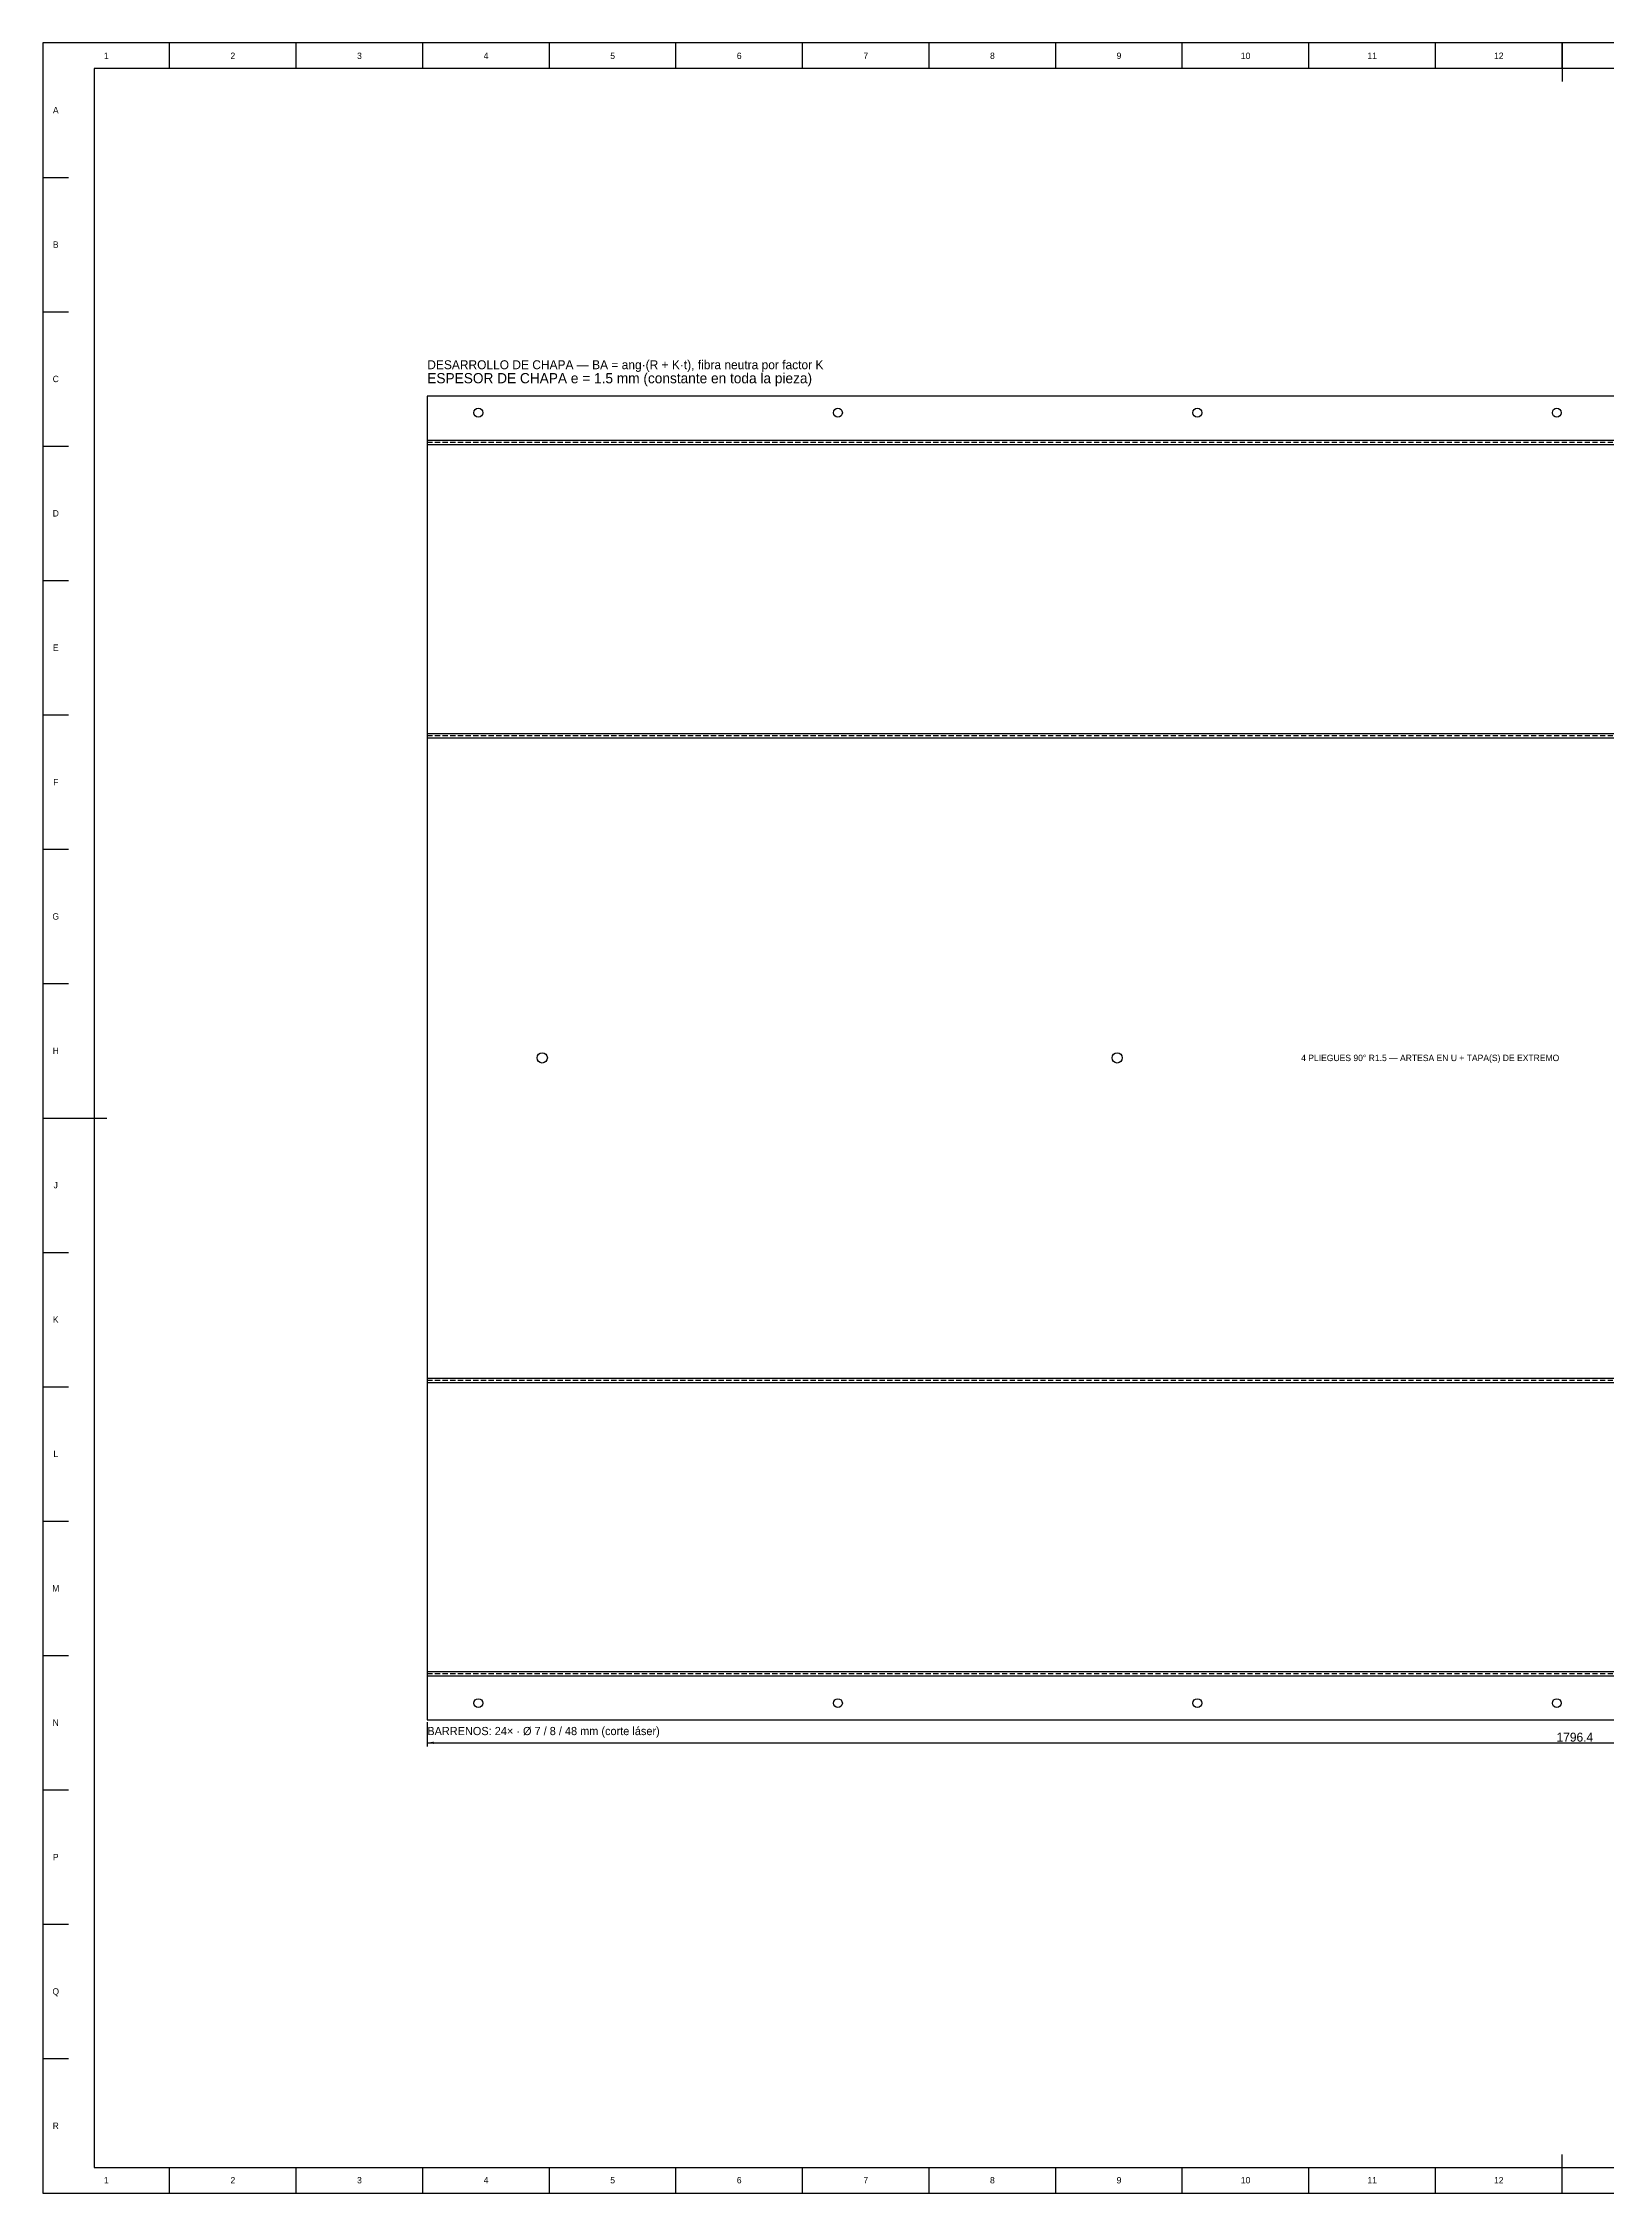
# Model space of a CAD drawing. Extents: x 0 to 2378, y 0 to 1682.
# Drawn here: x 0 to 1224, y 0 to 1682 of the extents above; entities that cross this region are included whole.
import ezdxf
from ezdxf.enums import TextEntityAlignment as Align

# ---------------------------------------------------------------- set-up
doc = ezdxf.new("R2010")
doc.units = 0
doc.linetypes.add('DASHED', pattern=[6, 4, -2])
for name, color, linetype in [('COTAS', 7, 'CONTINUOUS'), ('FINA', 7, 'CONTINUOUS'), ('NORMA', 7, 'CONTINUOUS'), ('PLIEGUE', 1, 'DASHED'), ('TEXTO', 7, 'CONTINUOUS'), ('VISIBLE', 7, 'CONTINUOUS')]:
    doc.layers.add(name, color=color, linetype=linetype)

msp = doc.modelspace()

# ---------------------------------------------------------------- linework, layer by layer
at = {"layer": 'COTAS'}
for p, q in [((300.805, 368.215), (300.805, 349.215)), ((300.805, 352.215), (2097.195, 352.215))]:
    msp.add_line(p, q, dxfattribs=at)
msp.add_solid([(300.805, 352.215), (305.805, 353.115), (305.805, 351.315)], dxfattribs=at)
at = {"layer": 'FINA'}
for p, q in [((2378, 1682), (0, 1682)), ((0, 1682), (0, 0)), ((99.0833, 1662), (99.0833, 1682)), ((198.1667, 1662), (198.1667, 1682)), ((297.25, 1662), (297.25, 1682)), ((396.3333, 1662), (396.3333, 1682)), ((495.4167, 1662), (495.4167, 1682)), ((594.5, 1662), (594.5, 1682)), ((693.5833, 1662), (693.5833, 1682)), ((792.6667, 1662), (792.6667, 1682)), ((891.75, 1662), (891.75, 1682)), ((990.8333, 1662), (990.8333, 1682)), ((1089.9167, 1662), (1089.9167, 1682)), ((1189, 1662), (1189, 1682)), ((0, 1576.875), (20, 1576.875)), ((0, 1471.75), (20, 1471.75)), ((0, 1366.625), (20, 1366.625)), ((300.805, 1371.285), (1870.805, 1371.285)), ((300.805, 1367.895), (1870.805, 1367.895)), ((0, 1261.5), (20, 1261.5)), ((0, 1156.375), (20, 1156.375)), ((300.805, 1141.895), (1870.805, 1141.895)), ((300.805, 1138.505), (1870.805, 1138.505)), ((0, 1051.25), (20, 1051.25)), ((0, 946.125), (20, 946.125)), ((0, 841), (20, 841)), ((0, 735.875), (20, 735.875)), ((0, 630.75), (20, 630.75)), ((300.805, 637.505), (1870.805, 637.505)), ((300.805, 634.105), (1870.805, 634.105)), ((0, 525.625), (20, 525.625)), ((0, 420.5), (20, 420.5)), ((300.805, 408.105), (1870.805, 408.105)), ((300.805, 404.715), (1870.805, 404.715)), ((0, 315.375), (20, 315.375)), ((0, 210.25), (20, 210.25)), ((0, 105.125), (20, 105.125)), ((99.0833, 0), (99.0833, 20)), ((198.1667, 0), (198.1667, 20)), ((297.25, 0), (297.25, 20)), ((396.3333, 0), (396.3333, 20)), ((495.4167, 0), (495.4167, 20)), ((594.5, 0), (594.5, 20)), ((693.5833, 0), (693.5833, 20)), ((792.6667, 0), (792.6667, 20)), ((891.75, 0), (891.75, 20)), ((990.8333, 0), (990.8333, 20)), ((1089.9167, 0), (1089.9167, 20)), ((1189, 0), (1189, 20)), ((0, 0), (2378, 0))]:
    msp.add_line(p, q, dxfattribs=at)
at = {"layer": 'NORMA'}
for p, q in [((1189, 1682), (1189, 1652)), ((2358, 1662), (40, 1662)), ((40, 1662), (40, 20)), ((0, 841), (50, 841)), ((40, 20), (2358, 20)), ((1189, 0), (1189, 30))]:
    msp.add_line(p, q, dxfattribs=at)
at = {"layer": 'PLIEGUE'}
for p, q in [((300.805, 1369.595), (1870.805, 1369.595)), ((300.805, 1140.195), (1870.805, 1140.195)), ((300.805, 635.805), (1870.805, 635.805)), ((300.805, 406.415), (1870.805, 406.415))]:
    msp.add_line(p, q, dxfattribs=at)
at = {"layer": 'VISIBLE'}
for p, q in [((1506.245, 1405.785), (300.805, 1405.785)), ((300.805, 1405.785), (300.805, 1138.505)), ((300.805, 1138.505), (300.805, 637.505)), ((300.805, 637.505), (300.805, 370.215)), ((300.805, 370.215), (1506.245, 370.215))]:
    msp.add_line(p, q, dxfattribs=at)
for centre, radius in [((340.805, 1392.785), 3.5), ((622.165, 1392.785), 3.5), ((903.525, 1392.785), 3.5), ((1184.885, 1392.785), 3.5), ((390.805, 888.005), 4), ((840.805, 888.005), 4), ((340.805, 383.215), 3.5), ((622.165, 383.215), 3.5), ((903.525, 383.215), 3.5), ((1184.885, 383.215), 3.5)]:
    msp.add_circle(centre, radius, dxfattribs=at)

# ---------------------------------------------------------------- texts
at = {"layer": 'COTAS'}
msp.add_text('1796.4', height=7, dxfattribs=at).set_placement((1199, 356.615), align=Align.MIDDLE_CENTER)
at = {"layer": 'TEXTO'}
for s, p in [('1', (49.5417, 1672)), ('2', (148.625, 1672)), ('3', (247.7083, 1672)), ('4', (346.7917, 1672)), ('5', (445.875, 1672)), ('6', (544.9583, 1672)), ('7', (644.0417, 1672)), ('8', (743.125, 1672)), ('9', (842.2083, 1672)), ('10', (941.2917, 1672)), ('11', (1040.375, 1672)), ('12', (1139.4583, 1672)), ('A', (10, 1629.4375)), ('B', (10, 1524.3125)), ('C', (10, 1419.1875)), ('D', (10, 1314.0625)), ('E', (10, 1208.9375)), ('F', (10, 1103.8125)), ('G', (10, 998.6875)), ('H', (10, 893.5625)), ('4 PLIEGUES 90° R1.5 — ARTESA EN U + TAPA(S) DE EXTREMO', (1085.805, 888.005)), ('J', (10, 788.4375)), ('K', (10, 683.3125)), ('L', (10, 578.1875)), ('M', (10, 473.0625)), ('N', (10, 367.9375)), ('P', (10, 262.8125)), ('Q', (10, 157.6875)), ('R', (10, 52.5625)), ('1', (49.5417, 10)), ('2', (148.625, 10)), ('3', (247.7083, 10)), ('4', (346.7917, 10)), ('5', (445.875, 10)), ('6', (544.9583, 10)), ('7', (644.0417, 10)), ('8', (743.125, 10)), ('9', (842.2083, 10)), ('10', (941.2917, 10)), ('11', (1040.375, 10)), ('12', (1139.4583, 10))]:
    msp.add_text(s, height=5, dxfattribs=at).set_placement(p, align=Align.MIDDLE_CENTER)
for s, height, p in [('DESARROLLO DE CHAPA — BA = ang·(R + K·t), fibra neutra por factor K', 7, (300.805, 1426.785)), ('ESPESOR DE CHAPA e = 1.5 mm (constante en toda la pieza)', 8, (300.805, 1415.785)), ('BARRENOS: 24× · Ø 7 / 8 / 48 mm (corte láser)', 6.4, (300.805, 358.215))]:
    msp.add_text(s, height=height, dxfattribs=at).set_placement(p)

doc.saveas('drawing.dxf')
